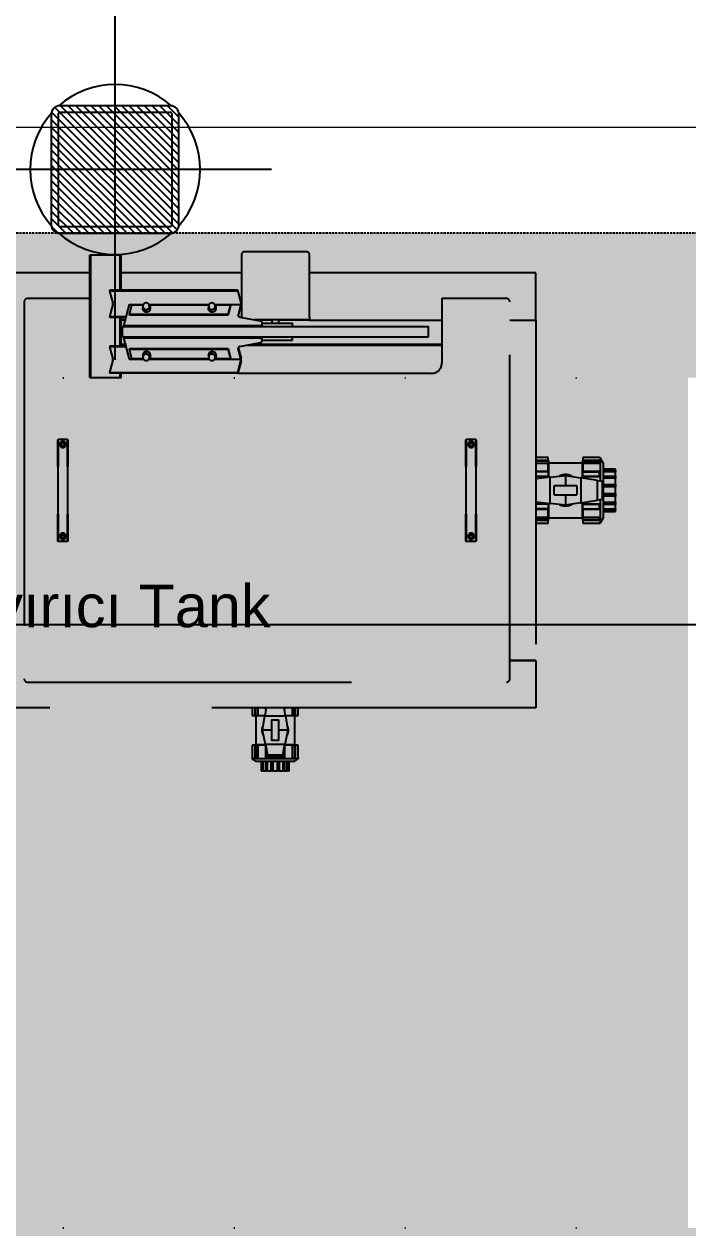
# Model space of a CAD drawing. Header units: centimetres. Extents: x 405564 to 502064, y 46284 to 60634.
# Drawn here: x 485471.7 to 485549.7, y 56032.6 to 56174.2 of the extents above; entities that cross this region are included whole.
import ezdxf

# ---------------------------------------------------------------- set-up
doc = ezdxf.new("R2010")
doc.units = ezdxf.units.CM
for name, pattern in [('( Hidden )', [0.375, 0.25, -0.125]), ('ACAD_ISO07W100', [3, 0, -3]), ('CENTERX3', [23, 15, -3, 2, -3]), ('DOT', [0.25, 0, -0.25]), ('HIDDENX2', [19.05, 12.7, -6.35])]:
    doc.linetypes.add(name, pattern=pattern)
doc.layers.get('0').update_dxf_attribs({"color": 8, "lineweight": 9})
doc.layers.add('0-KRCN-MİMARİ-220526', color=8, linetype='Continuous', lineweight=9)
doc.layers.add('Visible (ISO)', color=8, linetype='Continuous', lineweight=18)
doc.layers.add('AS_DOS_TERAS_UST', color=8, linetype='ACAD_ISO07W100')
doc.layers.add('AS_NOT_MIMARI', color=8, linetype='Continuous')
doc.styles.add('SI', font='ISOCP.shx')

# ---------------------------------------------------------------- blocks, each defined once
blk = doc.blocks.new('A$Cdfb98813')
at = {"linetype": '( Hidden )'}
h = blk.add_hatch(dxfattribs=at)
h.set_pattern_fill('ANSI31', color=256, scale=0.2)
h.set_pattern_definition([(135, (0, 0), (-0.4490128, -0.4490128), [])])
h.paths.add_polyline_path([(1640.14, -682), (1640.14, -669, 0.414214), (1639.14, -668), (1626.14, -668, 0.414214), (1625.14, -669), (1625.14, -682, 0.414214), (1626.14, -683), (1639.14, -683, 0.414214)])
h = blk.add_hatch()
h.set_pattern_fill('ANGLE', color=256)
h.set_pattern_definition([(0, (-482318.783, -59032.118), (0, 6.985), [5.08, -1.905]), (90, (-482318.783, -59032.118), (-6.985, 4e-16), [5.08, -1.905])])
h.paths.add_polyline_path([(2235.14, -683), (325.14, -683), (325.14, -933.01), (2235.14, -933.01)])
h.paths.add_polyline_path([(800, -700), (900, -700), (900, -800), (800, -800)], flags=16)
h.paths.add_polyline_path([(1700, -700), (1800, -700), (1800, -800), (1700, -800)], flags=16)
at = {"linetype": 'CENTERX3', "ltscale": 10}
for p, q in [((1632.64, -697.89), (1632.64, 242.14)), ((1651.04, -675.5), (1613.3, -675.5))]:
    blk.add_line(p, q, dxfattribs=at)
at = {"linetype": 'HIDDENX2', "ltscale": 3}
for p, q in [((1655.18, -685.18), (1647.82, -685.18)), ((1629.78, -685.58), (1629.66, -685.58)), ((1629.66, -699.98), (1629.66, -685.58)), ((1629.88, -685.58), (1629.78, -685.58)), ((1629.78, -699.98), (1629.78, -685.58)), ((1631.4, -685.58), (1629.88, -685.58)), ((1631.6, -685.58), (1631.4, -685.58)), ((1633.12, -685.58), (1631.6, -685.58)), ((1633.22, -685.58), (1633.12, -685.58)), ((1633.34, -685.58), (1633.22, -685.58)), ((1633.22, -688.91), (1633.22, -685.58)), ((1633.34, -688.91), (1633.34, -685.58)), ((1647.5, -685.5), (1647.5, -692.86)), ((1655.5, -692.86), (1655.5, -685.5)), ((1629.66, -687.64), (1590.9, -687.64)), ((1647.5, -687.64), (1633.34, -687.64)), ((1682.1, -687.64), (1655.5, -687.64)), ((1682.1, -693.24), (1682.1, -687.64)), ((1633.22, -689.71), (1633.22, -688.91)), ((1633.22, -688.91), (1633.34, -688.91)), ((1633.34, -689.71), (1633.34, -688.91)), ((1621.94, -691.08), (1621.94, -735.4)), ((1629.66, -690.68), (1622.34, -690.68)), ((1632.02, -689.71), (1632, -689.79)), ((1632, -689.79), (1632.37, -691.22)), ((1647.07, -689.79), (1632, -689.79)), ((1647.09, -689.71), (1632.02, -689.71)), ((1647.09, -689.71), (1647.07, -689.79)), ((1647.07, -689.79), (1647.44, -691.22)), ((1647.46, -691.14), (1647.09, -689.71)), ((1671.06, -690.68), (1671.06, -698.28)), ((1678.66, -690.68), (1671.06, -690.68)), ((1679.06, -735.4), (1679.06, -691.08)), ((1632.37, -691.39), (1632, -692.82)), ((1634.28, -691.38), (1633.63, -693.87)), ((1634.28, -691.38), (1635.96, -691.38)), ((1634.32, -692.54), (1634.61, -691.41)), ((1634.61, -691.41), (1635.94, -691.41)), ((1635.96, -692.1), (1635.9, -691.88)), ((1635.95, -691.79), (1635.92, -691.66)), ((1636.3, -692.26), (1636.24, -692.05)), ((1636.62, -691.38), (1643.68, -691.38)), ((1636.64, -691.41), (1643.67, -691.41)), ((1636.69, -691.6), (1636.66, -691.47)), ((1636.73, -692.1), (1636.67, -691.88)), ((1636.81, -691.77), (1636.76, -691.56)), ((1643.68, -692.1), (1643.63, -691.88)), ((1643.68, -691.79), (1643.65, -691.66)), ((1644.03, -692.26), (1643.97, -692.05)), ((1644.35, -691.38), (1647.41, -691.38)), ((1644.36, -691.41), (1646.2, -691.41)), ((1644.42, -691.6), (1644.39, -691.47)), ((1644.46, -692.1), (1644.4, -691.88)), ((1644.54, -691.77), (1644.49, -691.56)), ((1646.2, -691.41), (1645.91, -692.54)), ((1646.22, -691.5), (1645.93, -692.63)), ((1646.22, -691.5), (1646.2, -691.41)), ((1647.41, -691.38), (1647.1, -692.58)), ((1647.44, -691.39), (1647.12, -692.63)), ((1647.43, -691.44), (1647.12, -692.63)), ((1647.13, -692.74), (1647.46, -691.48)), ((1647.43, -691.44), (1647.41, -691.38)), ((1647.5, -691.24), (1647.48, -691.24)), ((1632, -692.82), (1632.02, -692.91)), ((1633.9, -692.82), (1632, -692.82)), ((1633.88, -692.91), (1632.02, -692.91)), ((1633.22, -696.26), (1633.22, -692.91)), ((1633.34, -696.26), (1633.34, -692.91)), ((1633.81, -693.18), (1633.34, -693.18)), ((1633.8, -693.24), (1633.34, -693.24)), ((1633.63, -693.87), (1633.63, -693.98)), ((1649.86, -693.87), (1633.63, -693.87)), ((1634.34, -692.63), (1634.32, -692.54)), ((1645.91, -692.54), (1634.32, -692.54)), ((1645.93, -692.63), (1634.34, -692.63)), ((1645.93, -692.63), (1645.91, -692.54)), ((1647.32, -692.85), (1649.71, -693.31)), ((1647.5, -692.88), (1647.5, -692.86)), ((1655.5, -693.18), (1649.07, -693.18)), ((1651.1, -693.24), (1649.33, -693.24)), ((1649.93, -693.58), (1649.86, -693.87)), ((1649.95, -693.64), (1649.86, -693.98)), ((1649.86, -693.98), (1649.86, -693.87)), ((1649.95, -693.54), (1649.93, -693.48)), ((1649.95, -693.58), (1653.5, -693.58)), ((1651.1, -693.58), (1651.1, -693.18)), ((1651.9, -693.58), (1651.9, -693.18)), ((1655.5, -693.24), (1651.9, -693.24)), ((1653.5, -693.98), (1653.5, -693.58)), ((1655.5, -692.86), (1655.5, -693.18)), ((1655.5, -693.24), (1655.5, -693.18)), ((1655.5, -693.24), (1671.06, -693.24)), ((1679.06, -693.24), (1682.1, -693.24)), ((1679.06, -693.24), (1682.1, -693.24)), ((1682.1, -693.24), (1682.1, -733.24)), ((1633.5, -693.98), (1633.63, -693.98)), ((1633.5, -695.18), (1633.5, -693.98)), ((1633.5, -695.18), (1633.63, -695.18)), ((1633.68, -693.98), (1633.63, -693.98)), ((1633.63, -695.18), (1633.63, -695.3)), ((1633.68, -695.18), (1633.63, -695.18)), ((1633.63, -695.3), (1634.28, -697.79)), ((1633.63, -695.3), (1649.86, -695.3)), ((1633.68, -693.98), (1669.5, -693.98)), ((1633.68, -695.18), (1669.5, -695.18)), ((1649.86, -695.3), (1649.86, -695.18)), ((1649.95, -695.53), (1649.86, -695.18)), ((1649.93, -695.59), (1649.86, -695.3)), ((1653.5, -695.58), (1653.5, -695.18)), ((1669.5, -695.18), (1669.5, -693.98)), ((1632.02, -696.26), (1632, -696.34)), ((1632, -696.34), (1632.37, -697.77)), ((1633.9, -696.34), (1632, -696.34)), ((1633.88, -696.26), (1632.02, -696.26)), ((1633.34, -696.04), (1633.82, -696.04)), ((1633.34, -696.16), (1633.85, -696.16)), ((1634.34, -696.54), (1634.32, -696.63)), ((1634.61, -697.76), (1634.32, -696.63)), ((1634.32, -696.63), (1645.91, -696.63)), ((1634.34, -696.54), (1645.93, -696.54)), ((1645.93, -696.54), (1645.91, -696.63)), ((1645.91, -696.63), (1646.2, -697.76)), ((1645.93, -696.54), (1646.22, -697.67)), ((1647.41, -697.79), (1647.1, -696.59)), ((1647.44, -697.77), (1647.12, -696.54)), ((1647.43, -697.73), (1647.12, -696.54)), ((1647.13, -696.43), (1647.46, -697.69)), ((1647.32, -696.32), (1649.71, -695.86)), ((1648.18, -696.16), (1671.06, -696.16)), ((1648.8, -696.04), (1671.06, -696.04)), ((1649.93, -695.69), (1649.95, -695.63)), ((1649.95, -695.58), (1653.5, -695.58)), ((1632.37, -697.94), (1632, -699.37)), ((1634.28, -697.79), (1635.96, -697.79)), ((1635.94, -697.76), (1634.61, -697.76)), ((1635.96, -697.07), (1635.9, -697.29)), ((1635.95, -697.38), (1635.92, -697.51)), ((1636.3, -696.91), (1636.24, -697.12)), ((1636.62, -697.79), (1643.68, -697.79)), ((1643.67, -697.76), (1636.64, -697.76)), ((1636.69, -697.57), (1636.66, -697.7)), ((1636.73, -697.07), (1636.67, -697.29)), ((1636.81, -697.4), (1636.76, -697.61)), ((1643.68, -697.07), (1643.63, -697.29)), ((1643.68, -697.38), (1643.65, -697.51)), ((1644.03, -696.91), (1643.97, -697.12)), ((1644.35, -697.79), (1647.41, -697.79)), ((1646.2, -697.76), (1644.36, -697.76)), ((1644.42, -697.57), (1644.39, -697.7)), ((1644.46, -697.07), (1644.4, -697.29)), ((1644.54, -697.4), (1644.49, -697.61)), ((1646.22, -697.67), (1646.2, -697.76)), ((1647.07, -699.37), (1647.44, -697.94)), ((1647.46, -698.03), (1647.09, -699.46)), ((1647.41, -697.79), (1647.43, -697.73)), ((1632, -699.37), (1632.02, -699.46)), ((1632, -699.37), (1647.07, -699.37)), ((1647.09, -699.46), (1632.02, -699.46)), ((1633.22, -699.98), (1633.22, -699.46)), ((1633.34, -699.98), (1633.34, -699.46)), ((1647.09, -699.46), (1647.07, -699.37)), ((1669.86, -699.48), (1647.08, -699.48)), ((1629.66, -699.98), (1629.78, -699.98)), ((1629.78, -699.98), (1629.88, -699.98)), ((1629.88, -699.98), (1631.4, -699.98)), ((1631.4, -699.98), (1631.6, -699.98)), ((1631.6, -699.98), (1633.12, -699.98)), ((1633.12, -699.98), (1633.22, -699.98)), ((1633.22, -699.98), (1633.34, -699.98)), ((1625.9, -707.28), (1625.94, -707.24)), ((1625.9, -710.44), (1625.9, -707.28)), ((1625.94, -707.24), (1625.94, -710.44)), ((1627.06, -707.24), (1625.94, -707.24)), ((1626.32, -707.81), (1626.43, -707.66)), ((1626.39, -707.98), (1626.32, -707.81)), ((1626.57, -708.01), (1626.39, -707.98)), ((1626.43, -707.66), (1626.62, -707.69)), ((1626.68, -707.86), (1626.57, -708.01)), ((1626.62, -707.69), (1626.68, -707.86)), ((1627.1, -707.28), (1627.06, -707.24)), ((1627.06, -710.44), (1627.06, -707.24)), ((1627.1, -707.28), (1627.1, -710.44)), ((1673.9, -707.28), (1673.94, -707.24)), ((1673.9, -710.44), (1673.9, -707.28)), ((1673.94, -707.24), (1673.94, -710.44)), ((1675.06, -707.24), (1673.94, -707.24)), ((1674.32, -707.81), (1674.43, -707.66)), ((1674.39, -707.98), (1674.32, -707.81)), ((1674.57, -708.01), (1674.39, -707.98)), ((1674.43, -707.66), (1674.62, -707.69)), ((1674.68, -707.86), (1674.57, -708.01)), ((1674.62, -707.69), (1674.68, -707.86)), ((1675.1, -707.28), (1675.06, -707.24)), ((1675.06, -710.44), (1675.06, -707.24)), ((1675.1, -707.28), (1675.1, -710.44)), ((1683.56, -709.37), (1682.1, -709.37)), ((1683.56, -709.7), (1683.56, -709.37)), ((1689.6, -709.37), (1687.64, -709.37)), ((1687.64, -709.37), (1687.64, -709.7)), ((1689.6, -709.37), (1689.6, -709.36)), ((1689.6, -709.36), (1689.67, -709.36)), ((1689.67, -709.36), (1689.67, -712.13)), ((1690.04, -710), (1689.67, -709.36)), ((1625.9, -710.44), (1625.9, -716.04)), ((1625.94, -716.04), (1625.94, -710.44)), ((1627.06, -710.44), (1627.06, -716.04)), ((1627.1, -716.04), (1627.1, -710.44)), ((1673.9, -710.44), (1673.9, -716.04)), ((1673.94, -716.04), (1673.94, -710.44)), ((1675.06, -710.44), (1675.06, -716.04)), ((1675.1, -716.04), (1675.1, -710.44)), ((1682.1, -709.7), (1683.56, -709.7)), ((1683.56, -709.79), (1682.1, -709.79)), ((1683.56, -710.08), (1682.1, -710.08)), ((1683.56, -709.7), (1683.56, -709.79)), ((1683.56, -709.79), (1683.56, -710.08)), ((1683.56, -709.86), (1683.64, -709.86)), ((1683.56, -710.98), (1683.56, -710.08)), ((1683.64, -711.71), (1683.64, -709.86)), ((1683.64, -710.01), (1687.56, -710.01)), ((1687.56, -709.86), (1687.56, -711.79)), ((1687.64, -709.86), (1687.56, -709.86)), ((1687.64, -709.7), (1689.6, -709.7)), ((1687.64, -709.79), (1687.64, -709.7)), ((1687.64, -710.08), (1687.64, -709.79)), ((1687.64, -709.79), (1689.6, -709.79)), ((1689.6, -710.08), (1687.64, -710.08)), ((1687.64, -710.08), (1687.64, -710.98)), ((1689.6, -710.08), (1689.6, -709.7)), ((1690.04, -710), (1690.04, -716.48)), ((1690.09, -710.76), (1690.04, -710.76)), ((1691.48, -710.76), (1690.09, -710.76)), ((1690.09, -710.76), (1690.09, -710.76)), ((1691.48, -710.94), (1691.48, -710.76)), ((1682.1, -710.98), (1683.56, -710.98)), ((1683.56, -711.06), (1682.1, -711.06)), ((1683.56, -711.62), (1682.1, -711.62)), ((1683.56, -711.63), (1682.1, -711.63)), ((1683.81, -711.69), (1682.1, -711.88)), ((1683.56, -710.98), (1683.56, -711.06)), ((1683.56, -711.06), (1683.56, -711.62)), ((1683.56, -711.62), (1683.56, -711.63)), ((1683.56, -711.72), (1683.56, -711.63)), ((1683.81, -711.69), (1685.6, -711.48)), ((1683.81, -714.78), (1683.81, -711.69)), ((1685.6, -711.48), (1687.39, -711.77)), ((1685.6, -711.48), (1685.6, -712.71)), ((1689.37, -712.08), (1687.39, -711.77)), ((1687.39, -711.77), (1687.39, -714.7)), ((1687.64, -710.98), (1689.6, -710.98)), ((1687.64, -711.06), (1687.64, -710.98)), ((1687.64, -711.62), (1687.64, -711.06)), ((1687.64, -711.06), (1689.6, -711.06)), ((1687.64, -711.63), (1687.64, -711.62)), ((1687.64, -711.62), (1689.6, -711.62)), ((1689.6, -711.63), (1687.64, -711.63)), ((1687.64, -711.63), (1687.64, -711.81)), ((1689.37, -712.08), (1689.92, -712.17)), ((1689.37, -714.39), (1689.37, -712.08)), ((1689.6, -711.63), (1689.6, -710.98)), ((1689.92, -712.17), (1689.92, -714.3)), ((1690.09, -710.94), (1690.09, -711.06)), ((1690.09, -710.94), (1691.48, -710.94)), ((1691.48, -710.98), (1690.09, -710.98)), ((1691.48, -711.06), (1690.09, -711.06)), ((1690.09, -711.58), (1690.09, -711.8)), ((1690.09, -711.58), (1691.48, -711.58)), ((1691.48, -711.62), (1690.09, -711.62)), ((1691.48, -711.8), (1690.09, -711.8)), ((1691.48, -711.8), (1690.09, -711.8)), ((1691.48, -710.94), (1691.48, -710.98)), ((1691.48, -710.98), (1691.48, -711.06)), ((1691.48, -711.58), (1691.48, -711.06)), ((1691.48, -711.58), (1691.48, -711.62)), ((1691.48, -711.62), (1691.48, -711.8)), ((1691.48, -712.55), (1691.48, -711.8)), ((1691.48, -711.8), (1691.48, -711.8)), ((1686.93, -712.71), (1684.28, -712.71)), ((1684.28, -713.76), (1684.28, -712.71)), ((1686.93, -712.71), (1686.93, -713.76)), ((1690.09, -712.55), (1690.09, -712.82)), ((1690.09, -712.55), (1691.48, -712.55)), ((1691.48, -712.58), (1690.09, -712.58)), ((1691.48, -712.8), (1690.09, -712.8)), ((1691.48, -712.82), (1690.09, -712.82)), ((1690.09, -713.65), (1690.09, -713.92)), ((1690.09, -713.65), (1691.48, -713.65)), ((1691.48, -713.67), (1690.09, -713.67)), ((1691.48, -712.55), (1691.48, -712.58)), ((1691.48, -712.58), (1691.48, -712.8)), ((1691.48, -712.8), (1691.48, -712.82)), ((1691.48, -713.65), (1691.48, -712.82)), ((1691.48, -713.65), (1691.48, -713.67)), ((1691.48, -713.67), (1691.48, -713.89)), ((1682.1, -714.59), (1683.81, -714.78)), ((1682.1, -714.84), (1683.56, -714.84)), ((1683.56, -714.85), (1682.1, -714.85)), ((1683.56, -714.84), (1683.56, -714.75)), ((1683.56, -714.84), (1683.56, -714.85)), ((1683.56, -714.85), (1683.56, -715.41)), ((1683.64, -716.61), (1683.64, -714.76)), ((1685.6, -714.99), (1683.81, -714.78)), ((1684.28, -713.76), (1686.93, -713.76)), ((1685.6, -713.76), (1685.6, -714.99)), ((1687.39, -714.7), (1685.6, -714.99)), ((1687.39, -714.7), (1689.37, -714.39)), ((1687.56, -714.68), (1687.56, -716.61)), ((1687.64, -714.66), (1687.64, -714.84)), ((1687.64, -714.84), (1689.6, -714.84)), ((1687.64, -714.85), (1687.64, -714.84)), ((1687.64, -715.41), (1687.64, -714.85)), ((1687.64, -714.85), (1689.6, -714.85)), ((1689.92, -714.3), (1689.37, -714.39)), ((1689.6, -715.49), (1689.6, -714.84)), ((1689.67, -714.34), (1689.67, -717.12)), ((1691.48, -713.89), (1690.09, -713.89)), ((1691.48, -713.92), (1690.09, -713.92)), ((1690.09, -714.67), (1690.09, -714.89)), ((1690.09, -714.67), (1691.48, -714.67)), ((1691.48, -714.67), (1690.09, -714.67)), ((1691.48, -714.85), (1690.09, -714.85)), ((1691.48, -714.89), (1690.09, -714.89)), ((1691.48, -713.89), (1691.48, -713.92)), ((1691.48, -714.67), (1691.48, -713.92)), ((1691.48, -714.67), (1691.48, -714.67)), ((1691.48, -714.67), (1691.48, -714.85)), ((1691.48, -714.85), (1691.48, -714.89)), ((1691.48, -715.41), (1691.48, -714.89)), ((1625.9, -719.2), (1625.9, -716.04)), ((1625.94, -716.04), (1625.94, -719.24)), ((1627.06, -719.24), (1627.06, -716.04)), ((1627.1, -716.04), (1627.1, -719.2)), ((1673.9, -719.2), (1673.9, -716.04)), ((1673.94, -716.04), (1673.94, -719.24)), ((1675.06, -719.24), (1675.06, -716.04)), ((1675.1, -716.04), (1675.1, -719.2)), ((1683.56, -715.41), (1682.1, -715.41)), ((1683.56, -715.49), (1682.1, -715.49)), ((1682.1, -716.39), (1683.56, -716.39)), ((1683.56, -715.41), (1683.56, -715.49)), ((1683.56, -716.39), (1683.56, -715.49)), ((1683.56, -716.39), (1683.56, -716.68)), ((1683.64, -716.46), (1687.56, -716.46)), ((1687.64, -715.49), (1687.64, -715.41)), ((1687.64, -715.41), (1689.6, -715.41)), ((1689.6, -715.49), (1687.64, -715.49)), ((1687.64, -715.49), (1687.64, -716.39)), ((1687.64, -716.39), (1689.6, -716.39)), ((1687.64, -716.68), (1687.64, -716.39)), ((1689.6, -716.77), (1689.6, -716.39)), ((1690.04, -716.48), (1689.67, -717.12)), ((1690.09, -715.72), (1690.04, -715.72)), ((1690.09, -715.41), (1690.09, -715.53)), ((1690.09, -715.41), (1691.48, -715.41)), ((1691.48, -715.49), (1690.09, -715.49)), ((1691.48, -715.53), (1690.09, -715.53)), ((1690.09, -715.71), (1690.09, -715.72)), ((1690.09, -715.71), (1691.48, -715.71)), ((1691.48, -715.41), (1691.48, -715.49)), ((1691.48, -715.49), (1691.48, -715.53)), ((1691.48, -715.71), (1691.48, -715.53)), ((1683.56, -716.68), (1682.1, -716.68)), ((1683.56, -716.77), (1682.1, -716.77)), ((1682.1, -717.1), (1683.56, -717.1)), ((1683.56, -716.61), (1683.64, -716.61)), ((1683.56, -716.68), (1683.56, -716.77)), ((1683.56, -717.1), (1683.56, -716.77)), ((1687.64, -716.61), (1687.56, -716.61)), ((1687.64, -716.68), (1689.6, -716.68)), ((1687.64, -716.77), (1687.64, -716.68)), ((1689.6, -716.77), (1687.64, -716.77)), ((1687.64, -716.77), (1687.64, -717.1)), ((1687.64, -717.1), (1689.6, -717.1)), ((1689.6, -717.12), (1689.6, -717.1)), ((1689.6, -717.12), (1689.67, -717.12)), ((1625.9, -719.2), (1625.94, -719.24)), ((1627.06, -719.24), (1625.94, -719.24)), ((1626.32, -718.61), (1626.43, -718.46)), ((1626.39, -718.78), (1626.32, -718.61)), ((1626.57, -718.81), (1626.39, -718.78)), ((1626.43, -718.46), (1626.62, -718.49)), ((1626.68, -718.66), (1626.57, -718.81)), ((1626.62, -718.49), (1626.68, -718.66)), ((1627.1, -719.2), (1627.06, -719.24)), ((1673.9, -719.2), (1673.94, -719.24)), ((1675.06, -719.24), (1673.94, -719.24)), ((1674.32, -718.61), (1674.43, -718.46)), ((1674.39, -718.78), (1674.32, -718.61)), ((1674.57, -718.81), (1674.39, -718.78)), ((1674.43, -718.46), (1674.62, -718.49)), ((1674.68, -718.66), (1674.57, -718.81)), ((1674.62, -718.49), (1674.68, -718.66)), ((1675.1, -719.2), (1675.06, -719.24)), ((1679.06, -733.24), (1682.1, -733.24)), ((1682.1, -733.24), (1679.06, -733.24)), ((1682.1, -733.24), (1682.1, -738.84)), ((1622.34, -735.8), (1678.66, -735.8)), ((1682.1, -738.84), (1590.9, -738.84)), ((1648.76, -738.84), (1648.76, -739.71)), ((1649.1, -739.71), (1649.1, -738.84)), ((1649.18, -739.71), (1649.18, -738.84)), ((1649.44, -738.84), (1649.44, -739.71)), ((1650.39, -738.84), (1650.24, -739.78)), ((1650.35, -739.09), (1650.35, -738.84)), ((1652.68, -739.78), (1652.53, -738.84)), ((1652.57, -738.84), (1652.57, -739.09)), ((1653.48, -739.71), (1653.48, -738.84)), ((1653.74, -739.71), (1653.74, -738.84)), ((1653.82, -738.84), (1653.82, -739.71)), ((1654.17, -739.71), (1654.17, -738.84)), ((1648.76, -739.71), (1649.1, -739.71)), ((1649.18, -739.71), (1649.1, -739.71)), ((1649.14, -739.71), (1649.14, -739.74)), ((1649.14, -739.74), (1650.25, -739.74)), ((1649.44, -739.71), (1649.18, -739.71)), ((1649.18, -739.74), (1649.18, -743.17)), ((1649.44, -739.71), (1650.25, -739.71)), ((1649.98, -741.46), (1650.24, -739.78)), ((1650.24, -739.78), (1652.68, -739.78)), ((1651.02, -740.25), (1651.91, -740.25)), ((1651.02, -740.25), (1651.02, -742.66)), ((1651.91, -742.66), (1651.91, -740.25)), ((1652.67, -739.71), (1653.48, -739.71)), ((1652.67, -739.74), (1653.78, -739.74)), ((1652.68, -739.78), (1652.95, -741.46)), ((1653.74, -739.71), (1653.48, -739.71)), ((1653.82, -739.71), (1653.74, -739.71)), ((1653.74, -739.74), (1653.74, -743.17)), ((1653.78, -739.71), (1653.78, -739.74)), ((1653.82, -739.71), (1654.17, -739.71)), ((1651.02, -741.46), (1649.98, -741.46)), ((1650.32, -743.13), (1649.98, -741.46)), ((1652.95, -741.46), (1651.91, -741.46)), ((1652.95, -741.46), (1652.61, -743.13)), ((1649.1, -743.2), (1648.76, -743.2)), ((1648.76, -743.2), (1648.76, -744.72)), ((1649.1, -744.72), (1649.1, -743.2)), ((1649.1, -743.2), (1649.18, -743.2)), ((1650.33, -743.17), (1649.14, -743.17)), ((1649.14, -743.2), (1649.14, -743.17)), ((1649.18, -743.2), (1649.18, -744.72)), ((1649.18, -743.2), (1649.44, -743.2)), ((1650.33, -743.2), (1649.44, -743.2)), ((1649.44, -743.2), (1649.44, -744.72)), ((1652.61, -743.13), (1650.32, -743.13)), ((1650.32, -743.13), (1650.57, -744.35)), ((1650.35, -744.72), (1650.35, -743.3)), ((1651.91, -742.66), (1651.02, -742.66)), ((1652.36, -744.35), (1652.61, -743.13)), ((1652.57, -743.3), (1652.57, -744.72)), ((1653.48, -743.2), (1652.59, -743.2)), ((1653.78, -743.17), (1652.6, -743.17)), ((1653.48, -744.72), (1653.48, -743.2)), ((1653.48, -743.2), (1653.74, -743.2)), ((1653.74, -743.2), (1653.82, -743.2)), ((1653.74, -743.2), (1653.74, -744.72)), ((1653.78, -743.2), (1653.78, -743.17)), ((1654.17, -743.2), (1653.82, -743.2)), ((1653.82, -743.2), (1653.82, -744.72)), ((1654.17, -744.72), (1654.17, -743.2)), ((1648.74, -744.72), (1648.76, -744.72)), ((1648.74, -744.72), (1648.74, -744.84)), ((1654.18, -744.84), (1648.74, -744.84)), ((1649.22, -745.12), (1648.74, -744.84)), ((1649.1, -744.72), (1649.44, -744.72)), ((1650.35, -744.72), (1650.9, -744.72)), ((1650.41, -743.61), (1650.41, -744.72)), ((1650.57, -744.35), (1652.36, -744.35)), ((1650.61, -744.58), (1650.57, -744.35)), ((1652.31, -744.58), (1650.61, -744.58)), ((1650.87, -744.58), (1650.87, -744.72)), ((1650.9, -744.58), (1650.9, -744.72)), ((1652.02, -744.72), (1652.02, -744.58)), ((1652.02, -744.72), (1652.57, -744.72)), ((1652.05, -744.58), (1652.05, -744.72)), ((1652.36, -744.35), (1652.31, -744.58)), ((1652.51, -743.61), (1652.51, -744.72)), ((1653.48, -744.72), (1653.82, -744.72)), ((1653.7, -745.12), (1654.18, -744.84)), ((1654.17, -744.72), (1654.18, -744.72)), ((1654.18, -744.72), (1654.18, -744.84)), ((1653.7, -745.12), (1649.22, -745.12)), ((1649.82, -745.12), (1649.82, -746.22)), ((1649.82, -746.22), (1649.94, -746.22)), ((1649.94, -746.22), (1649.94, -745.12)), ((1649.97, -746.22), (1649.94, -746.22)), ((1649.97, -746.22), (1649.97, -745.12)), ((1650.03, -746.22), (1649.97, -746.22)), ((1650.03, -745.12), (1650.03, -746.22)), ((1650.03, -746.22), (1650.36, -746.22)), ((1650.36, -746.22), (1650.36, -745.12)), ((1650.39, -746.22), (1650.36, -746.22)), ((1650.39, -746.22), (1650.39, -745.12)), ((1650.52, -746.22), (1650.39, -746.22)), ((1650.52, -745.12), (1650.52, -746.22)), ((1650.52, -746.22), (1650.52, -745.12)), ((1650.52, -746.22), (1650.99, -746.22)), ((1650.52, -746.22), (1650.52, -746.22)), ((1650.99, -746.22), (1650.99, -745.12)), ((1651.02, -746.22), (1650.99, -746.22)), ((1651.02, -746.22), (1651.02, -745.12)), ((1651.19, -746.22), (1651.02, -746.22)), ((1651.19, -746.22), (1651.19, -745.12)), ((1651.2, -746.22), (1651.19, -746.22)), ((1651.2, -745.12), (1651.2, -746.22)), ((1651.2, -746.22), (1651.72, -746.22)), ((1651.72, -746.22), (1651.72, -745.12)), ((1651.74, -746.22), (1651.72, -746.22)), ((1651.74, -746.22), (1651.74, -745.12)), ((1651.91, -746.22), (1651.74, -746.22)), ((1651.91, -746.22), (1651.91, -745.12)), ((1651.93, -746.22), (1651.91, -746.22)), ((1651.93, -745.12), (1651.93, -746.22)), ((1651.93, -746.22), (1652.4, -746.22)), ((1652.4, -746.22), (1652.4, -745.12)), ((1652.4, -746.22), (1652.4, -745.12)), ((1652.54, -746.22), (1652.4, -746.22)), ((1652.4, -746.22), (1652.4, -746.22)), ((1652.54, -746.22), (1652.54, -745.12)), ((1652.56, -746.22), (1652.54, -746.22)), ((1652.56, -745.12), (1652.56, -746.22)), ((1652.56, -746.22), (1652.89, -746.22)), ((1652.89, -746.22), (1652.89, -745.12)), ((1652.96, -746.22), (1652.89, -746.22)), ((1652.96, -746.22), (1652.96, -745.12)), ((1652.98, -746.22), (1652.96, -746.22)), ((1652.98, -745.12), (1652.98, -746.22)), ((1652.98, -746.22), (1653.1, -746.22)), ((1653.1, -746.22), (1653.1, -745.12))]:
    blk.add_line(p, q, dxfattribs=at)
blk.add_line((238.98, -729.01), (2268.93, -729.01))
for points in [[(1640.14, -682), (1640.14, -669, 0.414214), (1639.14, -668), (1626.14, -668, 0.414214), (1625.14, -669), (1625.14, -682, 0.414214), (1626.14, -683), (1639.14, -683, 0.414214)], [(1639.34, -682), (1639.34, -669, 0.414214), (1639.14, -668.8), (1626.14, -668.8, 0.414214), (1625.94, -669), (1625.94, -682, 0.414214), (1626.14, -682.2), (1639.14, -682.2, 0.414214)]]:
    blk.add_lwpolyline(points, format="xyb", close=True)
at = {"linetype": '( Hidden )'}
blk.add_lwpolyline([(2235.14, -683), (325.14, -683), (325.14, -933.01), (2235.14, -933.01)], close=True, dxfattribs=at)
blk.add_lwpolyline([(2235.14, -683), (325.14, -683), (325.14, -933.01), (2235.14, -933.01)], close=True, dxfattribs=at)
at = {"linetype": 'HIDDENX2', "ltscale": 3}
for centre in [(1626.5, -707.84), (1674.5, -707.84), (1626.5, -718.64), (1674.5, -718.64)]:
    blk.add_circle(centre, 0.34, dxfattribs=at)
for start, end in [(48.5247, 131.4753), (138.5247, 221.4753), (318.5247, 41.4753), (228.5247, 311.4753)]:
    blk.add_arc((1632.64, -675.5), 10, start, end)
for centre, radius, start, end in [((1647.82, -685.5), 0.32, 90, 180), ((1655.18, -685.5), 0.32, 0, 90), ((1622.34, -691.08), 0.4, 90, 180), ((1678.66, -691.08), 0.4, 0, 90), ((1636.29, -691.57), 0.38, 14.5109, 194.5109), ((1644.02, -691.57), 0.38, 14.5109, 194.5109), ((1636.29, -697.6), 0.38, 165.4892, 345.4892), ((1644.02, -697.6), 0.38, 165.4892, 345.4892), ((1669.86, -698.28), 1.2, 270, 0), ((1622.34, -735.4), 0.4, 180, 270), ((1678.66, -735.4), 0.4, 270, 0)]:
    blk.add_arc(centre, radius, start, end, dxfattribs=at)
for centre, major_axis, ratio, start_param, end_param in [((1632.35, -691.31), (0, -0.12), 0.258819, 0.785398, 2.356194), ((1636.32, -691.69), (-0.387, -0.1), 0.683013, 5.965625, 6.968165), ((1636.32, -691.69), (0.368, 0.095), 0.683013, 3.141593, 6.283185), ((1636.32, -691.69), (0.387, 0.1), 0.683013, 3.826572, 4.87377), ((1636.32, -691.69), (0.387, 0.1), 0.683013, 4.87377, 5.920967), ((1636.32, -691.69), (0.387, 0.1), 0.683013, 5.920967, 6.600746), ((1644.05, -691.69), (-0.387, -0.1), 0.683013, 5.965625, 6.968165), ((1644.05, -691.69), (0.368, 0.095), 0.683013, 3.141593, 6.283185), ((1644.05, -691.69), (0.387, 0.1), 0.683013, 3.826572, 4.87377), ((1644.05, -691.69), (0.387, 0.1), 0.683013, 4.87377, 5.920967), ((1644.05, -691.69), (0.387, 0.1), 0.683013, 5.920967, 6.600746), ((1647.42, -691.31), (0, -0.12), 0.258819, 0.785398, 2.356194), ((1647.42, -691.31), (0, 0.24), 0.258819, 3.926991, 5.497787), ((1647.49, -692.58), (-0.387, -0.1), 0.683013, 5.920967, 7.246785), ((1647.5, -692.63), (-0.387, -0.1), 0.683013, 5.920967, 6.176041), ((1649.55, -693.58), (0.387, 0.1), 0.683013, 5.920967, 7.246785), ((1649.56, -693.64), (0.387, 0.1), 0.683013, 5.920967, 6.283185), ((1647.49, -696.59), (-0.387, 0.1), 0.683013, 5.319586, 6.645403), ((1647.5, -696.54), (-0.387, 0.1), 0.683013, 0.107144, 0.362218), ((1649.55, -695.59), (0.387, -0.1), 0.683013, 5.319586, 6.645403), ((1649.56, -695.53), (0.387, -0.1), 0.683013, 0, 0.362218), ((1632.35, -697.86), (0, -0.12), 0.258819, 0.785398, 2.356194), ((1636.32, -697.48), (-0.387, 0.1), 0.683013, 5.598206, 6.600746), ((1636.32, -697.48), (-0.368, 0.095), 0.683013, 3.141593, 6.283185), ((1636.32, -697.48), (-0.387, 0.1), 0.683013, 4.551008, 5.598206), ((1636.32, -697.48), (0.387, -0.1), 0.683013, 0.362218, 1.409416), ((1636.32, -697.48), (0.387, -0.1), 0.683013, 5.965625, 6.645403), ((1644.05, -697.48), (-0.387, 0.1), 0.683013, 5.598206, 6.600746), ((1644.05, -697.48), (-0.368, 0.095), 0.683013, 3.141593, 6.283185), ((1644.05, -697.48), (-0.387, 0.1), 0.683013, 4.551008, 5.598206), ((1644.05, -697.48), (0.387, -0.1), 0.683013, 0.362218, 1.409416), ((1644.05, -697.48), (0.387, -0.1), 0.683013, 5.965625, 6.645403), ((1647.42, -697.86), (0, 0.12), 0.258819, 3.926991, 5.497787), ((1647.42, -697.86), (0, -0.24), 0.258819, 0.785398, 2.356194)]:
    blk.add_ellipse(centre, major_axis=major_axis, ratio=ratio, start_param=start_param, end_param=end_param, dxfattribs=at)
for points, weights in [([(1635.9, -691.88), (1635.92, -691.78), (1635.93, -691.71)], [1, 1.03508120529, 1.00531214838]), ([(1636.07, -691.94), (1635.99, -691.9), (1635.9, -691.88)], [1, 1.0379548493, 1]), ([(1635.96, -692.1), (1636.14, -692.22), (1636.3, -692.26)], [1, 1.15470053838, 1]), ([(1636.24, -692.05), (1636.15, -691.98), (1636.07, -691.94)], [1, 1.0379548493, 1]), ([(1636.45, -691.94), (1636.35, -691.98), (1636.24, -692.05)], [1, 1.0379548493, 1]), ([(1636.3, -692.26), (1636.53, -692.22), (1636.73, -692.1)], [1, 1.15470053838, 1]), ([(1636.67, -691.88), (1636.55, -691.9), (1636.45, -691.94)], [1, 1.0379548493, 1]), ([(1636.66, -691.49), (1636.71, -691.52), (1636.76, -691.56)], [1.01897733656, 1.01901831221, 1]), ([(1636.71, -691.69), (1636.69, -691.77), (1636.67, -691.88)], [1, 1.0379548493, 1]), ([(1636.76, -691.56), (1636.73, -691.62), (1636.71, -691.69)], [1, 1.0379548493, 1]), ([(1636.73, -692.1), (1636.78, -691.98), (1636.81, -691.77)], [1, 1.15470053838, 1]), ([(1643.63, -691.88), (1643.64, -691.78), (1643.66, -691.71)], [1, 1.03508120529, 1.00531214838]), ([(1643.79, -691.94), (1643.71, -691.9), (1643.63, -691.88)], [1, 1.0379548493, 1]), ([(1643.68, -692.1), (1643.87, -692.22), (1644.03, -692.26)], [1, 1.15470053838, 1]), ([(1643.97, -692.05), (1643.87, -691.98), (1643.79, -691.94)], [1, 1.0379548493, 1]), ([(1644.18, -691.94), (1644.08, -691.98), (1643.97, -692.05)], [1, 1.0379548493, 1]), ([(1644.03, -692.26), (1644.25, -692.22), (1644.46, -692.1)], [1, 1.15470053838, 1]), ([(1644.4, -691.88), (1644.28, -691.9), (1644.18, -691.94)], [1, 1.0379548493, 1]), ([(1644.39, -691.49), (1644.43, -691.52), (1644.49, -691.56)], [1.01897733656, 1.01901831221, 1]), ([(1644.44, -691.69), (1644.42, -691.77), (1644.4, -691.88)], [1, 1.0379548493, 1]), ([(1644.49, -691.56), (1644.46, -691.62), (1644.44, -691.69)], [1, 1.0379548493, 1]), ([(1644.46, -692.1), (1644.51, -691.98), (1644.54, -691.77)], [1, 1.15470053838, 1]), ([(1635.9, -697.29), (1635.99, -697.27), (1636.07, -697.23)], [1, 1.0379548493, 1]), ([(1635.93, -697.46), (1635.92, -697.39), (1635.9, -697.29)], [1.00531214838, 1.03508120529, 1]), ([(1636.3, -696.91), (1636.14, -696.94), (1635.96, -697.07)], [1, 1.15470053838, 1]), ([(1636.07, -697.23), (1636.15, -697.19), (1636.24, -697.12)], [1, 1.0379548493, 1]), ([(1636.24, -697.12), (1636.35, -697.19), (1636.45, -697.23)], [1, 1.0379548493, 1]), ([(1636.73, -697.07), (1636.53, -696.94), (1636.3, -696.91)], [1, 1.15470053838, 1]), ([(1636.45, -697.23), (1636.55, -697.27), (1636.67, -697.29)], [1, 1.0379548493, 1]), ([(1636.76, -697.61), (1636.71, -697.65), (1636.66, -697.67)], [1, 1.01901831221, 1.01897733656]), ([(1636.67, -697.29), (1636.69, -697.4), (1636.71, -697.48)], [1, 1.0379548493, 1]), ([(1636.71, -697.48), (1636.73, -697.55), (1636.76, -697.61)], [1, 1.0379548493, 1]), ([(1636.81, -697.4), (1636.78, -697.19), (1636.73, -697.07)], [1, 1.15470053838, 1]), ([(1643.63, -697.29), (1643.71, -697.27), (1643.79, -697.23)], [1, 1.0379548493, 1]), ([(1643.66, -697.46), (1643.64, -697.39), (1643.63, -697.29)], [1.00531214838, 1.03508120529, 1]), ([(1644.03, -696.91), (1643.87, -696.94), (1643.68, -697.07)], [1, 1.15470053838, 1]), ([(1643.79, -697.23), (1643.87, -697.19), (1643.97, -697.12)], [1, 1.0379548493, 1]), ([(1643.97, -697.12), (1644.08, -697.19), (1644.18, -697.23)], [1, 1.0379548493, 1]), ([(1644.46, -697.07), (1644.25, -696.94), (1644.03, -696.91)], [1, 1.15470053838, 1]), ([(1644.18, -697.23), (1644.28, -697.27), (1644.4, -697.29)], [1, 1.0379548493, 1]), ([(1644.49, -697.61), (1644.43, -697.65), (1644.39, -697.67)], [1, 1.01901831221, 1.01897733656]), ([(1644.4, -697.29), (1644.42, -697.4), (1644.44, -697.48)], [1, 1.0379548493, 1]), ([(1644.44, -697.48), (1644.46, -697.55), (1644.49, -697.61)], [1, 1.0379548493, 1]), ([(1644.54, -697.4), (1644.51, -697.19), (1644.46, -697.07)], [1, 1.15470053838, 1])]:
    blk.add_rational_spline(points, weights, degree=2, dxfattribs=at)
for points, knots in [([(1626.5, -707.48), (1626.52, -707.48), (1626.54, -707.48), (1626.57, -707.48), (1626.59, -707.49), (1626.65, -707.5), (1626.69, -707.53), (1626.77, -707.58), (1626.8, -707.63), (1626.85, -707.73), (1626.86, -707.78), (1626.86, -707.88), (1626.85, -707.93), (1626.81, -708.02), (1626.78, -708.07), (1626.71, -708.13), (1626.67, -708.16), (1626.59, -708.19), (1626.55, -708.2), (1626.46, -708.2), (1626.41, -708.19), (1626.33, -708.16), (1626.3, -708.13), (1626.22, -708.07), (1626.19, -708.02), (1626.15, -707.93), (1626.14, -707.88), (1626.14, -707.78), (1626.15, -707.73), (1626.2, -707.63), (1626.24, -707.58), (1626.31, -707.53), (1626.35, -707.5), (1626.42, -707.49), (1626.43, -707.48), (1626.47, -707.48), (1626.48, -707.48), (1626.5, -707.48)], [0, 0, 0, 0, 0.063836, 0.063836, 0.127671, 0.127671, 0.35132, 0.35132, 0.698994, 0.698994, 1.046668, 1.046668, 1.321008, 1.321008, 1.595348, 1.595348, 1.759507, 1.759507, 1.923666, 1.923666, 2.087825, 2.087825, 2.251984, 2.251984, 2.526325, 2.526325, 2.800665, 2.800665, 3.148339, 3.148339, 3.496013, 3.496013, 3.719662, 3.719662, 3.783497, 3.783497, 3.847333, 3.847333, 3.847333, 3.847333]), ([(1674.5, -707.48), (1674.52, -707.48), (1674.54, -707.48), (1674.57, -707.48), (1674.59, -707.49), (1674.65, -707.5), (1674.69, -707.53), (1674.77, -707.58), (1674.8, -707.63), (1674.85, -707.73), (1674.86, -707.78), (1674.86, -707.88), (1674.85, -707.93), (1674.81, -708.02), (1674.78, -708.07), (1674.71, -708.13), (1674.67, -708.16), (1674.59, -708.19), (1674.55, -708.2), (1674.46, -708.2), (1674.41, -708.19), (1674.33, -708.16), (1674.3, -708.13), (1674.22, -708.07), (1674.19, -708.02), (1674.15, -707.93), (1674.14, -707.88), (1674.14, -707.78), (1674.15, -707.73), (1674.2, -707.63), (1674.24, -707.58), (1674.31, -707.53), (1674.35, -707.5), (1674.42, -707.49), (1674.43, -707.48), (1674.47, -707.48), (1674.48, -707.48), (1674.5, -707.48)], [0, 0, 0, 0, 0.063836, 0.063836, 0.127671, 0.127671, 0.35132, 0.35132, 0.698994, 0.698994, 1.046668, 1.046668, 1.321008, 1.321008, 1.595348, 1.595348, 1.759507, 1.759507, 1.923666, 1.923666, 2.087825, 2.087825, 2.251984, 2.251984, 2.526325, 2.526325, 2.800665, 2.800665, 3.148339, 3.148339, 3.496013, 3.496013, 3.719662, 3.719662, 3.783497, 3.783497, 3.847333, 3.847333, 3.847333, 3.847333]), ([(1686.42, -711.61), (1686.38, -711.59), (1686.33, -711.57), (1686.18, -711.5), (1686.07, -711.46), (1685.84, -711.41), (1685.72, -711.39), (1685.6, -711.39), (1685.48, -711.39), (1685.37, -711.41), (1685.13, -711.46), (1685.02, -711.5), (1684.9, -711.55), (1684.89, -711.56), (1684.87, -711.57)], [-1.050102, -1.050102, -1.050102, -1.050102, -0.877236, -0.877236, -0.438618, -0.438618, 0, 0, 0, 0.438618, 0.438618, 0.877236, 0.877236, 0.928618, 0.928618, 0.928618, 0.928618]), ([(1684.87, -714.9), (1684.89, -714.91), (1684.9, -714.92), (1685.02, -714.97), (1685.13, -715.01), (1685.37, -715.06), (1685.48, -715.08), (1685.6, -715.08)], [6.0098098, 6.0098098, 6.0098098, 6.0098098, 6.0611918, 6.0611918, 6.4998096, 6.4998096, 6.9384274, 6.9384274, 6.9384274, 6.9384274]), ([(1685.6, -715.08), (1685.72, -715.08), (1685.84, -715.06), (1686.07, -715.01), (1686.18, -714.97), (1686.33, -714.9), (1686.38, -714.88), (1686.42, -714.86)], [6.938427, 6.938427, 6.938427, 6.938427, 7.377045, 7.377045, 7.815663, 7.815663, 7.98853, 7.98853, 7.98853, 7.98853]), ([(1626.5, -718.28), (1626.55, -718.28), (1626.59, -718.28), (1626.67, -718.31), (1626.71, -718.34), (1626.78, -718.4), (1626.81, -718.45), (1626.85, -718.54), (1626.86, -718.59), (1626.86, -718.69), (1626.85, -718.74), (1626.8, -718.84), (1626.77, -718.89), (1626.69, -718.94), (1626.65, -718.97), (1626.59, -718.99), (1626.57, -718.99), (1626.54, -718.99), (1626.52, -719), (1626.48, -719), (1626.47, -718.99), (1626.43, -718.99), (1626.42, -718.99), (1626.35, -718.97), (1626.31, -718.94), (1626.24, -718.89), (1626.2, -718.84), (1626.15, -718.74), (1626.14, -718.69), (1626.14, -718.59), (1626.15, -718.54), (1626.19, -718.45), (1626.22, -718.4), (1626.3, -718.34), (1626.33, -718.31), (1626.41, -718.28), (1626.46, -718.28), (1626.5, -718.28)], [0, 0, 0, 0, 0.164159, 0.164159, 0.328318, 0.328318, 0.602658, 0.602658, 0.876998, 0.876998, 1.224672, 1.224672, 1.572347, 1.572347, 1.795995, 1.795995, 1.859831, 1.859831, 1.923666, 1.923666, 1.987502, 1.987502, 2.051337, 2.051337, 2.274986, 2.274986, 2.62266, 2.62266, 2.970334, 2.970334, 3.244674, 3.244674, 3.519014, 3.519014, 3.683174, 3.683174, 3.847333, 3.847333, 3.847333, 3.847333]), ([(1674.5, -718.28), (1674.55, -718.28), (1674.59, -718.28), (1674.67, -718.31), (1674.71, -718.34), (1674.78, -718.4), (1674.81, -718.45), (1674.85, -718.54), (1674.86, -718.59), (1674.86, -718.69), (1674.85, -718.74), (1674.8, -718.84), (1674.77, -718.89), (1674.69, -718.94), (1674.65, -718.97), (1674.59, -718.99), (1674.57, -718.99), (1674.54, -718.99), (1674.52, -719), (1674.48, -719), (1674.47, -718.99), (1674.43, -718.99), (1674.42, -718.99), (1674.35, -718.97), (1674.31, -718.94), (1674.24, -718.89), (1674.2, -718.84), (1674.15, -718.74), (1674.14, -718.69), (1674.14, -718.59), (1674.15, -718.54), (1674.19, -718.45), (1674.22, -718.4), (1674.3, -718.34), (1674.33, -718.31), (1674.41, -718.28), (1674.46, -718.28), (1674.5, -718.28)], [0, 0, 0, 0, 0.164159, 0.164159, 0.328318, 0.328318, 0.602658, 0.602658, 0.876998, 0.876998, 1.224672, 1.224672, 1.572347, 1.572347, 1.795995, 1.795995, 1.859831, 1.859831, 1.923666, 1.923666, 1.987502, 1.987502, 2.051337, 2.051337, 2.274986, 2.274986, 2.62266, 2.62266, 2.970334, 2.970334, 3.244674, 3.244674, 3.519014, 3.519014, 3.683174, 3.683174, 3.847333, 3.847333, 3.847333, 3.847333]), ([(1650.09, -740.77), (1650.07, -740.8), (1650.05, -740.84), (1649.99, -740.96), (1649.96, -741.06), (1649.91, -741.25), (1649.9, -741.35), (1649.9, -741.46)], [5.0549835, 5.0549835, 5.0549835, 5.0549835, 5.1978868, 5.1978868, 5.5777648, 5.5777648, 5.9576428, 5.9576428, 5.9576428, 5.9576428]), ([(1649.9, -741.46), (1649.9, -741.56), (1649.91, -741.66), (1649.96, -741.85), (1649.99, -741.95), (1650.06, -742.1), (1650.09, -742.16), (1650.13, -742.21)], [5.957643, 5.957643, 5.957643, 5.957643, 6.337521, 6.337521, 6.717399, 6.717399, 6.970682, 6.970682, 6.970682, 6.970682]), ([(1652.79, -742.21), (1652.83, -742.16), (1652.86, -742.1), (1652.93, -741.95), (1652.97, -741.85), (1653.01, -741.66), (1653.03, -741.56), (1653.03, -741.46), (1653.03, -741.35), (1653.01, -741.25), (1652.97, -741.06), (1652.93, -740.96), (1652.87, -740.84), (1652.86, -740.8), (1652.84, -740.77)], [-1.013039, -1.013039, -1.013039, -1.013039, -0.759756, -0.759756, -0.379878, -0.379878, 0, 0, 0, 0.379878, 0.379878, 0.759756, 0.759756, 0.902659, 0.902659, 0.902659, 0.902659])]:
    blk.add_open_spline(points, degree=3, knots=knots, dxfattribs=at)
at = {"layer": 'Visible (ISO)'}
blk.add_line((1180.5, -670.55), (1750.53, -670.5), dxfattribs=at)
at = {"ltscale": 0.1, "insert": (1625.11, -727.59), "char_height": 5, "width": 131.2036, "attachment_point": 5, "rotation": 0, "style": 'SI'}
blk.add_mtext('{\\fArial|b0|i0|c162|p34;\\C252;\\c9999763;Yağ Ayırıcı Tank}', dxfattribs=at)
blk = doc.blocks.new('A$C6A10306C')
at = {"layer": 'AS_DOS_TERAS_UST', "linetype": 'DOT', "ltscale": 80}
for p, q in [((14610.68, -4501.45), (14985.68, -4501.45)), ((14610.68, -4601.45), (14985.68, -4601.45))]:
    blk.add_line(p, q, dxfattribs=at)
at = {"layer": 'AS_NOT_MIMARI'}
blk.add_blockref('A$Cdfb98813', (13285.68, -3801.45), dxfattribs=at)

msp = doc.modelspace()

# ---------------------------------------------------------------- block references
at = {"layer": '0-KRCN-MİMARİ-220526'}
msp.add_blockref('A$C6A10306C', (470564.07, 60634.02), dxfattribs=at)

doc.saveas('drawing.dxf')
